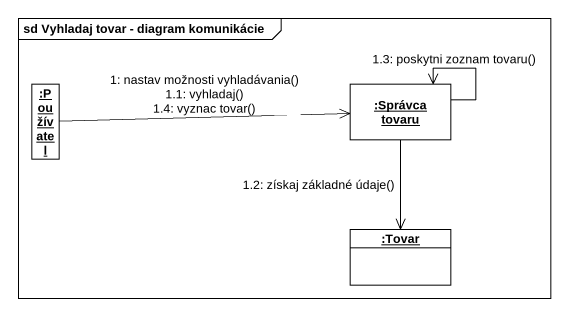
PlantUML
@startuml
mainframe sd Vyhladaj tovar - diagram komunikácie
hide circle
hide empty members
object ":Používatel" as Používatel
object ":Správca tovaru" as Správca_tovaru
object ":Tovar" as Tovar
Používatel -right-> Správca_tovaru : 1: nastav možnosti vyhladávania()\n1.1: vyhladaj()\n1.4: vyznac tovar()
Správca_tovaru --> Tovar : 1.2: získaj základné údaje()
Správca_tovaru --> Správca_tovaru : 1.3: poskytni zoznam tovaru()
@enduml
